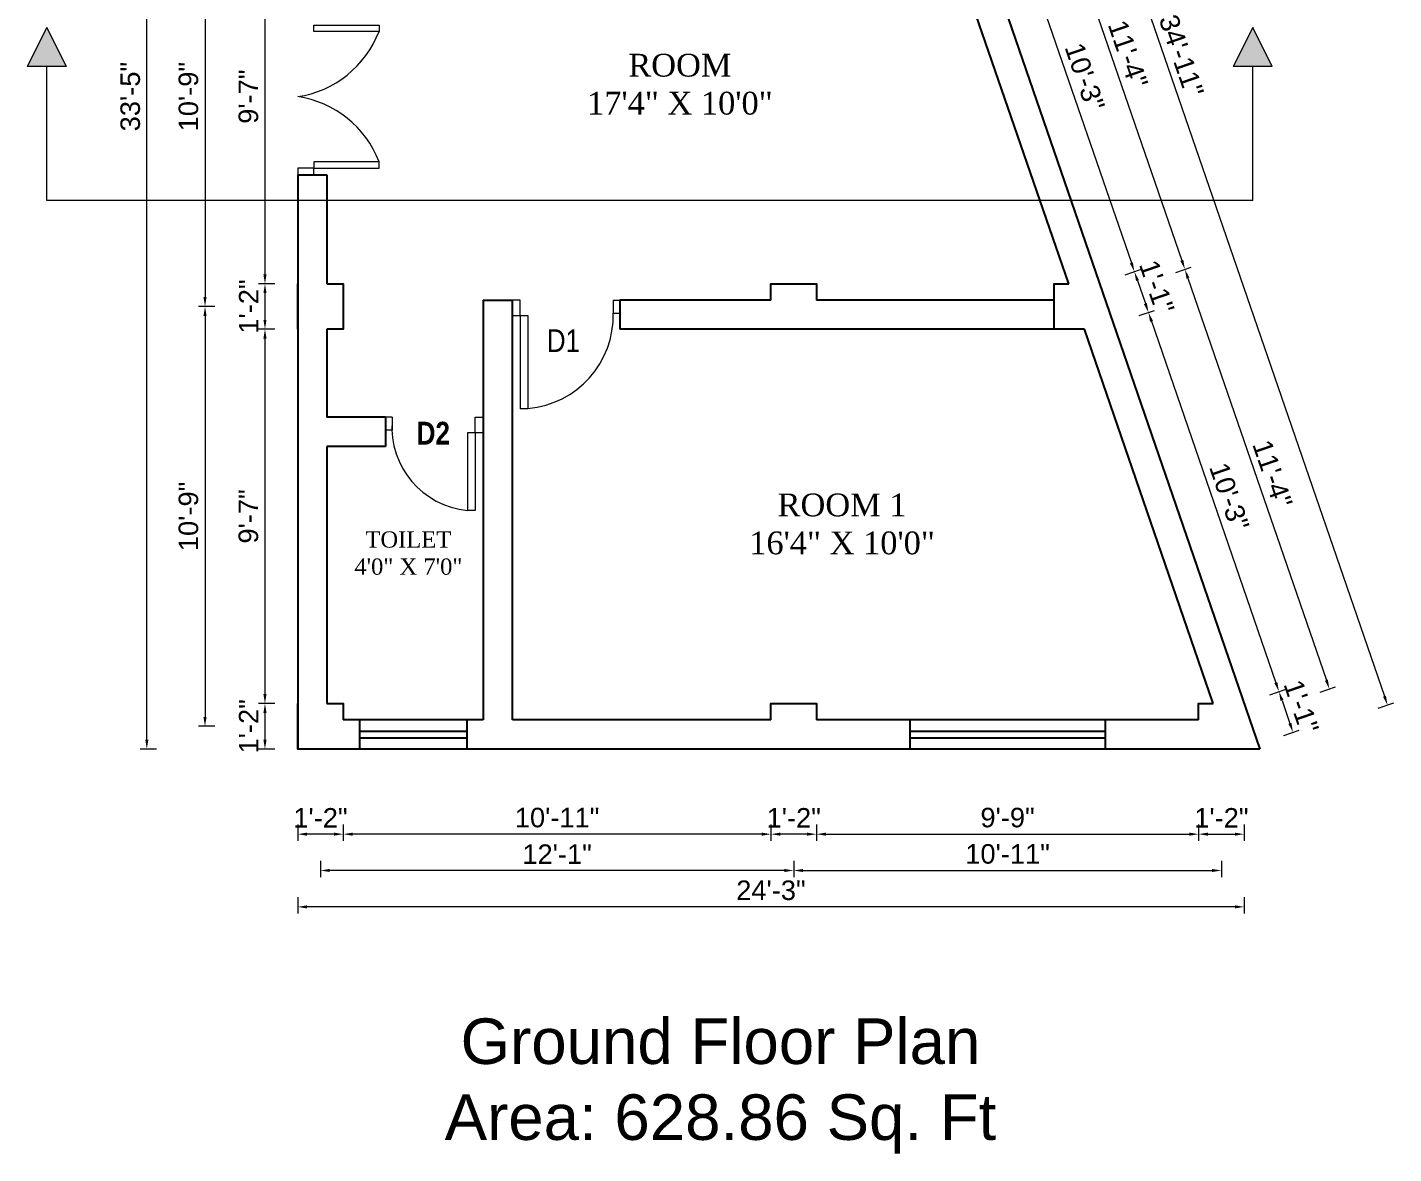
# Model space of a CAD drawing. Header units: inches. Extents: x 352731 to 371558, y -52658 to -39161.
# Drawn here: x 358350.2 to 358770.3, y -50459.3 to -50113.2 of the extents above; entities that cross this region are included whole.
import ezdxf

# ---------------------------------------------------------------- set-up
doc = ezdxf.new("R2010")
doc.units = ezdxf.units.IN
doc.header["$LTSCALE"] = 2
doc.header["$MEASUREMENT"] = 0
doc.header["$PDMODE"] = 34
doc.layers.get('0').update_dxf_attribs({"linetype": 'CONTINUOUS'})
doc.layers.get('DEFPOINTS').update_dxf_attribs({"color": 141, "linetype": 'CONTINUOUS'})
doc.layers.add('dimension', color=160, linetype='CONTINUOUS', lineweight=15)
doc.layers.add('steps', color=253, linetype='CONTINUOUS', lineweight=20)
doc.styles.add('Lettring Text', font='arial.ttf')
doc.styles.get("Standard").update_dxf_attribs({"font": 'ARIALN.TTF'})
doc.dimstyles.new('Copy of Standard', dxfattribs={"dimtxt": 6, "dimasz": 2.875, "dimexe": 2, "dimexo": 4, "dimgap": 2, "dimtad": 1, "dimdec": 0, "dimrnd": 1, "dimzin": 0, "dimdsep": 46, "dimlunit": 4, "dimtxsty": 'Lettring Text', "dimcen": 0.1, "dimclrd": 7, "dimclre": 7, "dimclrt": 7, "dimazin": 0, "dimtfac": 0.645, "dimtdec": 0, "dimtmove": 1, "dimatfit": 0, "dimfxl": 3, "dimfxlon": 1, "dimtfillclr": 256, "dimtolj": 1, "dimtzin": 0, "dimlwd": -1, "dimlwe": -1, "dimarcsym": 2})

# ---------------------------------------------------------------- blocks, each defined once
blk = doc.blocks.new('*D609')
at = {"layer": 'DEFPOINTS', "color": 0, "ltscale": 0.5, "transparency": 16777216}
for p in [(358578.83, -50334.98), (358592.83, -50334.98), (358578.83, -50361.13)]:
    blk.add_point(p, dxfattribs=at)
at = {"layer": 'steps', "color": 7, "ltscale": 0.5, "transparency": 16777216}
for p, q in [((358578.83, -50358.13), (358578.83, -50363.13)), ((358592.83, -50358.13), (358592.83, -50363.13)), ((358589.95, -50361.13), (358581.7, -50361.13))]:
    blk.add_line(p, q, dxfattribs=at)
for points in [[(358581.7, -50360.65), (358581.7, -50361.6), (358578.83, -50361.13)], [(358589.95, -50360.65), (358589.95, -50361.6), (358592.83, -50361.13)]]:
    blk.add_solid(points, dxfattribs=at)
at = {"layer": 'steps', "color": 7, "ltscale": 0.5, "transparency": 16777216, "insert": (358585.83, -50356.11), "char_height": 6, "attachment_point": 5, "style": 'Lettring Text'}
blk.add_mtext('\\A1;1\'-2"', dxfattribs=at)
blk = doc.blocks.new('*D612')
at = {"layer": 'DEFPOINTS', "color": 0, "ltscale": 0.5, "transparency": 16777216}
for p in [(358447.33, -50334.98), (358578.83, -50334.98), (358447.33, -50361.13)]:
    blk.add_point(p, dxfattribs=at)
at = {"layer": 'steps', "color": 7, "ltscale": 0.5, "transparency": 16777216}
for p, q in [((358447.33, -50358.13), (358447.33, -50363.13)), ((358578.83, -50358.13), (358578.83, -50363.13)), ((358575.95, -50361.13), (358450.21, -50361.13))]:
    blk.add_line(p, q, dxfattribs=at)
for points in [[(358450.21, -50360.65), (358450.21, -50361.6), (358447.33, -50361.13)], [(358575.95, -50360.65), (358575.95, -50361.6), (358578.83, -50361.13)]]:
    blk.add_solid(points, dxfattribs=at)
at = {"layer": 'steps', "color": 7, "ltscale": 0.5, "transparency": 16777216, "insert": (358513.08, -50356.06), "char_height": 6, "attachment_point": 5, "style": 'Lettring Text'}
blk.add_mtext('\\A1;10\'-11"', dxfattribs=at)
blk = doc.blocks.new('*D613')
at = {"layer": 'DEFPOINTS', "color": 0, "ltscale": 0.5, "transparency": 16777216}
for p in [(358433.33, -50334.98), (358447.33, -50334.98), (358433.33, -50361.13)]:
    blk.add_point(p, dxfattribs=at)
at = {"layer": 'steps', "color": 7, "ltscale": 0.5, "transparency": 16777216}
for p, q in [((358433.33, -50358.13), (358433.33, -50363.13)), ((358447.33, -50358.13), (358447.33, -50363.13)), ((358444.46, -50361.13), (358436.21, -50361.13))]:
    blk.add_line(p, q, dxfattribs=at)
for points in [[(358436.21, -50360.65), (358436.21, -50361.6), (358433.33, -50361.13)], [(358444.46, -50360.65), (358444.46, -50361.6), (358447.33, -50361.13)]]:
    blk.add_solid(points, dxfattribs=at)
at = {"layer": 'steps', "color": 7, "ltscale": 0.5, "transparency": 16777216, "insert": (358440.33, -50356.11), "char_height": 6, "attachment_point": 5, "style": 'Lettring Text'}
blk.add_mtext('\\A1;1\'-2"', dxfattribs=at)
blk = doc.blocks.new('*D615')
at = {"layer": 'DEFPOINTS', "color": 0, "ltscale": 0.5, "transparency": 16777216}
for p in [(358440.33, -50327.98), (358585.83, -50327.98), (358440.33, -50372.29)]:
    blk.add_point(p, dxfattribs=at)
at = {"layer": 'steps', "color": 7, "ltscale": 0.5, "transparency": 16777216}
for p, q in [((358440.33, -50369.29), (358440.33, -50374.29)), ((358585.83, -50369.29), (358585.83, -50374.29)), ((358582.95, -50372.29), (358443.21, -50372.29))]:
    blk.add_line(p, q, dxfattribs=at)
for points in [[(358443.21, -50371.81), (358443.21, -50372.77), (358440.33, -50372.29)], [(358582.95, -50371.81), (358582.95, -50372.77), (358585.83, -50372.29)]]:
    blk.add_solid(points, dxfattribs=at)
at = {"layer": 'steps', "color": 7, "ltscale": 0.5, "transparency": 16777216, "insert": (358513.08, -50367.28), "char_height": 6, "attachment_point": 5, "style": 'Lettring Text'}
blk.add_mtext('\\A1;12\'-1"', dxfattribs=at)
blk = doc.blocks.new('*D617')
at = {"layer": 'DEFPOINTS', "color": 0, "ltscale": 0.5, "transparency": 16777216}
for p in [(358433.33, -50334.98), (358724.31, -50334.98), (358433.33, -50383.47)]:
    blk.add_point(p, dxfattribs=at)
at = {"layer": 'steps', "color": 7, "ltscale": 0.5, "transparency": 16777216}
for p, q in [((358433.33, -50380.47), (358433.33, -50385.47)), ((358724.31, -50380.47), (358724.31, -50385.47)), ((358721.44, -50383.47), (358436.21, -50383.47))]:
    blk.add_line(p, q, dxfattribs=at)
for points in [[(358436.21, -50382.99), (358436.21, -50383.95), (358433.33, -50383.47)], [(358721.44, -50382.99), (358721.44, -50383.95), (358724.31, -50383.47)]]:
    blk.add_solid(points, dxfattribs=at)
at = {"layer": 'steps', "color": 7, "ltscale": 0.5, "transparency": 16777216, "insert": (358578.82, -50378.4), "char_height": 6, "attachment_point": 5, "style": 'Lettring Text'}
blk.add_mtext('\\A1;24\'-3"', dxfattribs=at)
blk = doc.blocks.new('*D628')
at = {"layer": 'DEFPOINTS', "color": 0, "ltscale": 0.5, "transparency": 16777216}
for p in [(358585.83, -50327.98), (358717.31, -50327.98), (358717.31, -50372.29)]:
    blk.add_point(p, dxfattribs=at)
at = {"layer": 'steps', "color": 7, "ltscale": 0.5, "transparency": 16777216}
for p, q in [((358585.83, -50369.29), (358585.83, -50374.29)), ((358717.31, -50369.29), (358717.31, -50374.29)), ((358588.7, -50372.29), (358714.44, -50372.29))]:
    blk.add_line(p, q, dxfattribs=at)
for points in [[(358588.7, -50371.81), (358588.7, -50372.77), (358585.83, -50372.29)], [(358714.44, -50371.81), (358714.44, -50372.77), (358717.31, -50372.29)]]:
    blk.add_solid(points, dxfattribs=at)
at = {"layer": 'steps', "color": 7, "ltscale": 0.5, "transparency": 16777216, "insert": (358651.57, -50367.23), "char_height": 6, "attachment_point": 5, "style": 'Lettring Text'}
blk.add_mtext('\\A1;10\'-11"', dxfattribs=at)
blk = doc.blocks.new('*D629')
at = {"layer": 'DEFPOINTS', "color": 0, "ltscale": 0.5, "transparency": 16777216}
for p in [(358592.83, -50334.98), (358710.31, -50334.98), (358710.31, -50361.13)]:
    blk.add_point(p, dxfattribs=at)
at = {"layer": 'steps', "color": 7, "ltscale": 0.5, "transparency": 16777216}
for p, q in [((358592.83, -50358.13), (358592.83, -50363.13)), ((358710.31, -50358.13), (358710.31, -50363.13)), ((358595.7, -50361.13), (358707.44, -50361.13))]:
    blk.add_line(p, q, dxfattribs=at)
for points in [[(358595.7, -50360.65), (358595.7, -50361.6), (358592.83, -50361.13)], [(358707.44, -50360.65), (358707.44, -50361.6), (358710.31, -50361.13)]]:
    blk.add_solid(points, dxfattribs=at)
at = {"layer": 'steps', "color": 7, "ltscale": 0.5, "transparency": 16777216, "insert": (358651.57, -50356.06), "char_height": 6, "attachment_point": 5, "style": 'Lettring Text'}
blk.add_mtext('\\A1;9\'-9"', dxfattribs=at)
blk = doc.blocks.new('*D630')
at = {"layer": 'DEFPOINTS', "color": 0, "ltscale": 0.5, "transparency": 16777216}
for p in [(358710.31, -50334.98), (358724.31, -50334.98), (358724.31, -50361.13)]:
    blk.add_point(p, dxfattribs=at)
at = {"layer": 'steps', "color": 7, "ltscale": 0.5, "transparency": 16777216}
for p, q in [((358710.31, -50358.13), (358710.31, -50363.13)), ((358724.31, -50358.13), (358724.31, -50363.13)), ((358713.19, -50361.13), (358721.44, -50361.13))]:
    blk.add_line(p, q, dxfattribs=at)
for points in [[(358713.19, -50360.65), (358713.19, -50361.6), (358710.31, -50361.13)], [(358721.44, -50360.65), (358721.44, -50361.6), (358724.31, -50361.13)]]:
    blk.add_solid(points, dxfattribs=at)
at = {"layer": 'steps', "color": 7, "ltscale": 0.5, "transparency": 16777216, "insert": (358717.31, -50356.11), "char_height": 6, "attachment_point": 5, "style": 'Lettring Text'}
blk.add_mtext('\\A1;1\'-2"', dxfattribs=at)
blk = doc.blocks.new('*D634')
at = {"layer": 'DEFPOINTS', "color": 0, "ltscale": 0.5, "transparency": 16777216}
for p in [(358433.33, -50076.98), (358423.27, -50191.98), (358433.33, -50191.98)]:
    blk.add_point(p, dxfattribs=at)
at = {"layer": 'steps', "color": 7, "ltscale": 0.5, "transparency": 16777216}
for p, q in [((358426.27, -50076.98), (358421.27, -50076.98)), ((358423.27, -50079.85), (358423.27, -50189.1)), ((358426.27, -50191.98), (358421.27, -50191.98))]:
    blk.add_line(p, q, dxfattribs=at)
for points in [[(358422.79, -50079.85), (358423.75, -50079.85), (358423.27, -50076.98)], [(358422.79, -50189.1), (358423.75, -50189.1), (358423.27, -50191.98)]]:
    blk.add_solid(points, dxfattribs=at)
at = {"layer": 'steps', "color": 7, "ltscale": 0.5, "transparency": 16777216, "insert": (358418.2, -50134.48), "char_height": 6, "attachment_point": 5, "rotation": 90, "style": 'Lettring Text'}
blk.add_mtext('\\A1;9\'-7"', dxfattribs=at)
blk = doc.blocks.new('*D635')
at = {"layer": 'DEFPOINTS', "color": 0, "ltscale": 0.5, "transparency": 16777216}
for p in [(358433.33, -50191.98), (358423.27, -50205.98), (358433.33, -50205.98)]:
    blk.add_point(p, dxfattribs=at)
at = {"layer": 'steps', "color": 7, "ltscale": 0.5, "transparency": 16777216}
for p, q in [((358426.27, -50191.98), (358421.27, -50191.98)), ((358423.27, -50194.85), (358423.27, -50203.1)), ((358426.27, -50205.98), (358421.27, -50205.98))]:
    blk.add_line(p, q, dxfattribs=at)
for points in [[(358422.79, -50194.85), (358423.75, -50194.85), (358423.27, -50191.98)], [(358422.79, -50203.1), (358423.75, -50203.1), (358423.27, -50205.98)]]:
    blk.add_solid(points, dxfattribs=at)
at = {"layer": 'steps', "color": 7, "ltscale": 0.5, "transparency": 16777216, "insert": (358418.26, -50198.98), "char_height": 6, "attachment_point": 5, "rotation": 90, "style": 'Lettring Text'}
blk.add_mtext('\\A1;1\'-2"', dxfattribs=at)
blk = doc.blocks.new('*D636')
at = {"layer": 'DEFPOINTS', "color": 0, "ltscale": 0.5, "transparency": 16777216}
for p in [(358433.33, -50205.98), (358423.27, -50320.98), (358433.33, -50320.98)]:
    blk.add_point(p, dxfattribs=at)
at = {"layer": 'steps', "color": 7, "ltscale": 0.5, "transparency": 16777216}
for p, q in [((358426.27, -50205.98), (358421.27, -50205.98)), ((358423.27, -50208.85), (358423.27, -50318.1)), ((358426.27, -50320.98), (358421.27, -50320.98))]:
    blk.add_line(p, q, dxfattribs=at)
for points in [[(358422.79, -50208.85), (358423.75, -50208.85), (358423.27, -50205.98)], [(358422.79, -50318.1), (358423.75, -50318.1), (358423.27, -50320.98)]]:
    blk.add_solid(points, dxfattribs=at)
at = {"layer": 'steps', "color": 7, "ltscale": 0.5, "transparency": 16777216, "insert": (358418.2, -50263.48), "char_height": 6, "attachment_point": 5, "rotation": 90, "style": 'Lettring Text'}
blk.add_mtext('\\A1;9\'-7"', dxfattribs=at)
blk = doc.blocks.new('*D637')
at = {"layer": 'DEFPOINTS', "color": 0, "ltscale": 0.5, "transparency": 16777216}
for p in [(358433.33, -50320.98), (358423.27, -50334.98), (358433.33, -50334.98)]:
    blk.add_point(p, dxfattribs=at)
at = {"layer": 'steps', "color": 7, "ltscale": 0.5, "transparency": 16777216}
for p, q in [((358426.27, -50320.98), (358421.27, -50320.98)), ((358423.27, -50323.85), (358423.27, -50332.1)), ((358426.27, -50334.98), (358421.27, -50334.98))]:
    blk.add_line(p, q, dxfattribs=at)
for points in [[(358422.79, -50323.85), (358423.75, -50323.85), (358423.27, -50320.98)], [(358422.79, -50332.1), (358423.75, -50332.1), (358423.27, -50334.98)]]:
    blk.add_solid(points, dxfattribs=at)
at = {"layer": 'steps', "color": 7, "ltscale": 0.5, "transparency": 16777216, "insert": (358418.26, -50327.98), "char_height": 6, "attachment_point": 5, "rotation": 90, "style": 'Lettring Text'}
blk.add_mtext('\\A1;1\'-2"', dxfattribs=at)
blk = doc.blocks.new('*D639')
at = {"layer": 'DEFPOINTS', "color": 0, "ltscale": 0.5, "transparency": 16777216}
for p in [(358440.33, -50069.98), (358404.84, -50198.98), (358440.33, -50198.98)]:
    blk.add_point(p, dxfattribs=at)
at = {"layer": 'steps', "color": 7, "ltscale": 0.5, "transparency": 16777216}
for p, q in [((358407.84, -50069.98), (358402.84, -50069.98)), ((358404.84, -50072.85), (358404.84, -50196.1)), ((358407.84, -50198.98), (358402.84, -50198.98))]:
    blk.add_line(p, q, dxfattribs=at)
for points in [[(358404.36, -50072.85), (358405.31, -50072.85), (358404.84, -50069.98)], [(358404.36, -50196.1), (358405.31, -50196.1), (358404.84, -50198.98)]]:
    blk.add_solid(points, dxfattribs=at)
at = {"layer": 'steps', "color": 7, "ltscale": 0.5, "transparency": 16777216, "insert": (358399.77, -50134.48), "char_height": 6, "attachment_point": 5, "rotation": 90, "style": 'Lettring Text'}
blk.add_mtext('\\A1;10\'-9"', dxfattribs=at)
blk = doc.blocks.new('*D640')
at = {"layer": 'DEFPOINTS', "color": 0, "ltscale": 0.5, "transparency": 16777216}
for p in [(358440.33, -50198.98), (358404.84, -50327.98), (358440.33, -50327.98)]:
    blk.add_point(p, dxfattribs=at)
at = {"layer": 'steps', "color": 7, "ltscale": 0.5, "transparency": 16777216}
for p, q in [((358407.84, -50198.98), (358402.84, -50198.98)), ((358404.84, -50201.85), (358404.84, -50325.1)), ((358407.84, -50327.98), (358402.84, -50327.98))]:
    blk.add_line(p, q, dxfattribs=at)
for points in [[(358404.36, -50201.85), (358405.31, -50201.85), (358404.84, -50198.98)], [(358404.36, -50325.1), (358405.31, -50325.1), (358404.84, -50327.98)]]:
    blk.add_solid(points, dxfattribs=at)
at = {"layer": 'steps', "color": 7, "ltscale": 0.5, "transparency": 16777216, "insert": (358399.77, -50263.48), "char_height": 6, "attachment_point": 5, "rotation": 90, "style": 'Lettring Text'}
blk.add_mtext('\\A1;10\'-9"', dxfattribs=at)
blk = doc.blocks.new('*D641')
at = {"layer": 'DEFPOINTS', "color": 0, "ltscale": 0.5, "transparency": 16777216}
for p in [(358386.95, -49933.97), (358433.33, -49933.97), (358433.33, -50334.98)]:
    blk.add_point(p, dxfattribs=at)
at = {"layer": 'steps', "color": 7, "ltscale": 0.5, "transparency": 16777216}
for p, q in [((358389.95, -49933.97), (358384.95, -49933.97)), ((358386.95, -50332.1), (358386.95, -49936.84)), ((358389.95, -50334.98), (358384.95, -50334.98))]:
    blk.add_line(p, q, dxfattribs=at)
for points in [[(358386.47, -49936.84), (358387.43, -49936.84), (358386.95, -49933.97)], [(358386.47, -50332.1), (358387.43, -50332.1), (358386.95, -50334.98)]]:
    blk.add_solid(points, dxfattribs=at)
at = {"layer": 'steps', "color": 7, "ltscale": 0.5, "transparency": 16777216, "insert": (358381.88, -50134.47), "char_height": 6, "attachment_point": 5, "rotation": 90, "style": 'Lettring Text'}
blk.add_mtext('\\A1;33\'-5"', dxfattribs=at)
blk = doc.blocks.new('*D644')
at = {"layer": 'DEFPOINTS', "color": 0, "ltscale": 0.5, "transparency": 16777216}
for p in [(358635.46, -50076.98), (358690.57, -50188.3), (358679.89, -50191.98)]:
    blk.add_point(p, dxfattribs=at)
at = {"layer": 'steps', "color": 7, "ltscale": 0.5, "transparency": 16777216}
for p, q in [((358647.62, -50072.79), (358652.34, -50071.16)), ((358651.39, -50074.53), (358689.64, -50185.58)), ((358687.74, -50189.27), (358692.46, -50187.64))]:
    blk.add_line(p, q, dxfattribs=at)
for points in [[(358651.84, -50074.37), (358650.94, -50074.69), (358650.45, -50071.81)], [(358690.09, -50185.42), (358689.18, -50185.73), (358690.57, -50188.3)]]:
    blk.add_solid(points, dxfattribs=at)
at = {"layer": 'steps', "color": 7, "ltscale": 0.5, "transparency": 16777216, "insert": (358675.3, -50128.4), "char_height": 6, "attachment_point": 5, "rotation": 289.0044, "style": 'Lettring Text'}
blk.add_mtext('\\A1;10\'-3"', dxfattribs=at)
blk = doc.blocks.new('*D645')
at = {"layer": 'DEFPOINTS', "color": 0, "ltscale": 0.5, "transparency": 16777216}
for p in [(358679.89, -50191.98), (358694.88, -50200.81), (358679.89, -50205.98)]:
    blk.add_point(p, dxfattribs=at)
at = {"layer": 'steps', "color": 7, "ltscale": 0.5, "transparency": 16777216}
for p, q in [((358687.74, -50189.27), (358692.46, -50187.64)), ((358691.51, -50191.01), (358693.95, -50198.09)), ((358692.05, -50201.79), (358696.77, -50200.16))]:
    blk.add_line(p, q, dxfattribs=at)
for points in [[(358691.96, -50190.86), (358691.06, -50191.17), (358690.57, -50188.3)], [(358694.4, -50197.94), (358693.49, -50198.25), (358694.88, -50200.81)]]:
    blk.add_solid(points, dxfattribs=at)
at = {"layer": 'steps', "color": 7, "ltscale": 0.5, "transparency": 16777216, "insert": (358697.47, -50192.92), "char_height": 6, "attachment_point": 5, "rotation": 289.0044, "style": 'Lettring Text'}
blk.add_mtext('\\A1;1\'-1"', dxfattribs=at)
blk = doc.blocks.new('*D646')
at = {"layer": 'DEFPOINTS', "color": 0, "ltscale": 0.5, "transparency": 16777216}
for p in [(358679.89, -50205.98), (358735, -50317.3), (358724.31, -50320.98)]:
    blk.add_point(p, dxfattribs=at)
at = {"layer": 'steps', "color": 7, "ltscale": 0.5, "transparency": 16777216}
for p, q in [((358692.05, -50201.79), (358696.77, -50200.16)), ((358695.82, -50203.53), (358734.07, -50314.58)), ((358732.16, -50318.27), (358736.89, -50316.64))]:
    blk.add_line(p, q, dxfattribs=at)
for points in [[(358696.27, -50203.37), (358695.37, -50203.69), (358694.88, -50200.81)], [(358734.52, -50314.42), (358733.61, -50314.73), (358735, -50317.3)]]:
    blk.add_solid(points, dxfattribs=at)
at = {"layer": 'steps', "color": 7, "ltscale": 0.5, "transparency": 16777216, "insert": (358719.73, -50257.4), "char_height": 6, "attachment_point": 5, "rotation": 289.0044, "style": 'Lettring Text'}
blk.add_mtext('\\A1;10\'-3"', dxfattribs=at)
blk = doc.blocks.new('*D647')
at = {"layer": 'DEFPOINTS', "color": 0, "ltscale": 0.5, "transparency": 16777216}
for p in [(358724.31, -50320.98), (358739.31, -50329.81), (358724.31, -50334.98)]:
    blk.add_point(p, dxfattribs=at)
at = {"layer": 'steps', "color": 7, "ltscale": 0.5, "transparency": 16777216}
for p, q in [((358732.16, -50318.27), (358736.89, -50316.64)), ((358735.94, -50320.01), (358738.38, -50327.09)), ((358736.48, -50330.79), (358741.2, -50329.16))]:
    blk.add_line(p, q, dxfattribs=at)
for points in [[(358736.39, -50319.86), (358735.48, -50320.17), (358735, -50317.3)], [(358738.83, -50326.94), (358737.92, -50327.25), (358739.31, -50329.81)]]:
    blk.add_solid(points, dxfattribs=at)
at = {"layer": 'steps', "color": 7, "ltscale": 0.5, "transparency": 16777216, "insert": (358741.9, -50321.92), "char_height": 6, "attachment_point": 5, "rotation": 289.0044, "style": 'Lettring Text'}
blk.add_mtext('\\A1;1\'-1"', dxfattribs=at)
blk = doc.blocks.new('*D649')
at = {"layer": 'DEFPOINTS', "color": 0, "ltscale": 0.5, "transparency": 16777216}
for p in [(358628.46, -50069.98), (358706.09, -50187.54), (358672.89, -50198.98)]:
    blk.add_point(p, dxfattribs=at)
at = {"layer": 'steps', "color": 7, "ltscale": 0.5, "transparency": 16777216}
for p, q in [((358658.83, -50059.52), (358663.56, -50057.89)), ((358662.6, -50061.26), (358705.16, -50184.82)), ((358703.26, -50188.52), (358707.98, -50186.89))]:
    blk.add_line(p, q, dxfattribs=at)
for points in [[(358663.05, -50061.1), (358662.15, -50061.41), (358661.66, -50058.54)], [(358705.61, -50184.66), (358704.7, -50184.98), (358706.09, -50187.54)]]:
    blk.add_solid(points, dxfattribs=at)
at = {"layer": 'steps', "color": 7, "ltscale": 0.5, "transparency": 16777216, "insert": (358688.62, -50121.41), "char_height": 6, "attachment_point": 5, "rotation": 289.0044, "style": 'Lettring Text'}
blk.add_mtext('\\A1;11\'-4"', dxfattribs=at)
blk = doc.blocks.new('*D650')
at = {"layer": 'DEFPOINTS', "color": 0, "ltscale": 0.5, "transparency": 16777216}
for p in [(358672.89, -50198.98), (358750.52, -50316.54), (358717.31, -50327.98)]:
    blk.add_point(p, dxfattribs=at)
at = {"layer": 'steps', "color": 7, "ltscale": 0.5, "transparency": 16777216}
for p, q in [((358703.26, -50188.52), (358707.98, -50186.89)), ((358707.03, -50190.26), (358749.59, -50313.82)), ((358747.69, -50317.52), (358752.41, -50315.89))]:
    blk.add_line(p, q, dxfattribs=at)
for points in [[(358707.48, -50190.1), (358706.58, -50190.41), (358706.09, -50187.54)], [(358750.04, -50313.66), (358749.13, -50313.98), (358750.52, -50316.54)]]:
    blk.add_solid(points, dxfattribs=at)
at = {"layer": 'steps', "color": 7, "ltscale": 0.5, "transparency": 16777216, "insert": (358733.05, -50250.41), "char_height": 6, "attachment_point": 5, "rotation": 289.0044, "style": 'Lettring Text'}
blk.add_mtext('\\A1;11\'-4"', dxfattribs=at)
blk = doc.blocks.new('*D651')
at = {"layer": 'DEFPOINTS', "color": 0, "ltscale": 0.5, "transparency": 16777216}
for p in [(358592.83, -49939.2), (358768.38, -50321.46), (358729.14, -50334.98)]:
    blk.add_point(p, dxfattribs=at)
at = {"layer": 'steps', "color": 7, "ltscale": 0.5, "transparency": 16777216}
for p, q in [((358629.23, -49926.67), (358633.96, -49925.04)), ((358633.01, -49928.41), (358767.44, -50318.74)), ((358765.54, -50322.44), (358770.27, -50320.81))]:
    blk.add_line(p, q, dxfattribs=at)
for points in [[(358633.46, -49928.25), (358632.55, -49928.56), (358632.07, -49925.69)], [(358767.9, -50318.59), (358766.99, -50318.9), (358768.38, -50321.46)]]:
    blk.add_solid(points, dxfattribs=at)
at = {"layer": 'steps', "color": 7, "ltscale": 0.5, "transparency": 16777216, "insert": (358705.01, -50121.92), "char_height": 6, "attachment_point": 5, "rotation": 289.0044, "style": 'Lettring Text'}
blk.add_mtext('\\A1;34\'-11"', dxfattribs=at)

msp = doc.modelspace()

# ---------------------------------------------------------------- hatches: boundary and pattern name
at = {"linetype": 'ByBlock', "lineweight": 5}
for points in [[(358356.21, -50113.24), (358362.21, -50125.24), (358350.21, -50125.24)], [(358726.95, -50113.24), (358732.95, -50125.24), (358720.95, -50125.24)]]:
    msp.add_hatch(color=7, dxfattribs=at).paths.add_polyline_path(points)

# ---------------------------------------------------------------- linework, layer by layer
at = {"color": 2, "ltscale": 0.5, "true_color": 0xf1eb1f}
for p, q in [((358670.37, -50191.98), (358630.76, -50076.98)), ((358714.8, -50320.98), (358675.19, -50205.98))]:
    msp.add_line(p, q, dxfattribs=at)
at = {"color": 7, "linetype": 'ByBlock', "lineweight": 5}
for p, q in [((358356.21, -50113.24), (358350.21, -50125.24)), ((358362.21, -50125.24), (358356.21, -50113.24)), ((358726.95, -50113.24), (358720.95, -50125.24)), ((358732.95, -50125.24), (358726.95, -50113.24)), ((358362.21, -50125.24), (358350.21, -50125.24)), ((358356.21, -50166.41), (358356.21, -50125.24)), ((358732.95, -50125.24), (358720.95, -50125.24)), ((358726.95, -50166.41), (358726.95, -50125.24)), ((358726.95, -50166.41), (358356.21, -50166.41))]:
    msp.add_line(p, q, dxfattribs=at)
at = {"ltscale": 0.5}
for p, q in [((358433.33, -50158.48), (358433.33, -50334.98)), ((358433.33, -50158.48), (358442.33, -50158.48)), ((358442.33, -50158.48), (358442.33, -50191.98)), ((358490.33, -50196.98), (358490.33, -50325.98)), ((358490.33, -50196.98), (358499.33, -50196.98)), ((358499.33, -50325.98), (358499.33, -50196.98)), ((358578.83, -50196.98), (358532.33, -50196.98)), ((358532.33, -50196.98), (358532.33, -50205.98)), ((358665.89, -50196.98), (358592.83, -50196.98)), ((358442.33, -50205.98), (358442.33, -50232.98)), ((358583.83, -50205.98), (358532.33, -50205.98)), ((358675.19, -50205.98), (358592.83, -50205.98)), ((358460.33, -50232.98), (358442.33, -50232.98)), ((358460.33, -50232.98), (358460.33, -50241.98)), ((358460.33, -50241.98), (358442.33, -50241.98)), ((358442.33, -50241.98), (358442.33, -50320.98)), ((358490.33, -50325.98), (358447.33, -50325.98)), ((358452.33, -50325.98), (358452.33, -50334.98)), ((358485.33, -50325.98), (358485.33, -50334.98)), ((358578.83, -50325.98), (358499.33, -50325.98)), ((358710.31, -50325.98), (358592.83, -50325.98)), ((358621.57, -50325.98), (358621.57, -50334.98)), ((358681.57, -50325.98), (358681.57, -50334.98)), ((358452.33, -50329.48), (358485.33, -50329.48)), ((358452.33, -50331.48), (358485.33, -50331.48)), ((358621.57, -50329.48), (358681.57, -50329.48)), ((358621.57, -50331.48), (358681.57, -50331.48)), ((358590.33, -50334.98), (358433.33, -50334.98))]:
    msp.add_line(p, q, dxfattribs=at)
for points in [[(358447.33, -49933.97), (358592.83, -49939.2), (358729.14, -50334.98)], [(358433.33, -50205.98), (358433.33, -50191.98)], [(358442.33, -50191.98), (358447.33, -50191.98), (358447.33, -50205.98), (358442.33, -50205.98)], [(358578.83, -50196.98), (358578.83, -50191.98), (358592.83, -50191.98), (358592.83, -50196.98)], [(358675.19, -50205.98), (358665.89, -50205.98), (358665.89, -50191.98), (358670.37, -50191.98)], [(358592.83, -50205.98), (358578.83, -50205.98)], [(358447.33, -50334.98), (358433.33, -50334.98), (358433.33, -50320.98)], [(358442.33, -50320.98), (358447.33, -50320.98), (358447.33, -50325.98)], [(358578.83, -50325.98), (358578.83, -50320.98), (358592.83, -50320.98), (358592.83, -50325.98)], [(358710.31, -50325.98), (358710.31, -50320.98), (358714.8, -50320.98)], [(358729.14, -50334.98), (358433.33, -50334.98)], [(358592.83, -50334.98), (358578.83, -50334.98)], [(358724.31, -50334.98), (358710.31, -50334.98)]]:
    msp.add_lwpolyline(points, dxfattribs=at)
at = {"layer": 'dimension', "ltscale": 7}
for p, q in [((358501.73, -50196.98), (358499.33, -50196.98)), ((358499.33, -50196.98), (358499.33, -50201.78)), ((358501.73, -50201.78), (358501.73, -50196.98)), ((358530.33, -50196.98), (358530.33, -50200.98)), ((358530.33, -50196.98), (358532.33, -50196.98)), ((358532.33, -50196.98), (358532.33, -50200.98)), ((358530.33, -50200.98), (358532.33, -50200.98)), ((358499.33, -50201.78), (358501.73, -50201.78)), ((358501.73, -50201.78), (358501.73, -50230.39)), ((358501.73, -50201.78), (358504.13, -50201.78)), ((358504.13, -50201.78), (358504.13, -50230.29)), ((358501.73, -50230.29), (358504.13, -50230.29)), ((358460.33, -50232.98), (358460.33, -50236.98)), ((358462.33, -50232.98), (358460.33, -50232.98)), ((358462.33, -50232.98), (358462.33, -50236.98)), ((358487.93, -50237.78), (358487.93, -50232.98)), ((358487.93, -50232.98), (358490.33, -50232.98)), ((358490.33, -50232.98), (358490.33, -50237.78)), ((358462.33, -50236.98), (358460.33, -50236.98)), ((358485.53, -50237.78), (358485.53, -50261.65)), ((358487.93, -50237.78), (358485.53, -50237.78)), ((358487.93, -50237.78), (358487.93, -50261.65)), ((358490.33, -50237.78), (358487.93, -50237.78)), ((358487.93, -50261.65), (358485.53, -50261.65))]:
    msp.add_line(p, q, dxfattribs=at)
for centre, radius, start, end in [((358501.73, -50201.78), 28.61, 274.8118, 1.6023), ((358487.99, -50236.05), 25.72, 176.0106, 264.5071)]:
    msp.add_arc(centre, radius, start, end, dxfattribs=at)
at = {"layer": 'steps', "color": 7, "ltscale": 0.3}
for points in [[(358438.33, -50112.48), (358458.33, -50112.48), (358458.33, -50114.48), (358438.33, -50114.48)], [(358438.33, -50156.48), (358458.33, -50156.48), (358458.33, -50154.48), (358438.33, -50154.48)], [(358438.33, -50158.48), (358438.33, -50156.48), (358433.33, -50156.48), (358433.33, -50158.48)]]:
    msp.add_lwpolyline(points, close=True, dxfattribs=at)
at = {"layer": 'steps', "color": 7, "ltscale": 0.3, "true_color": 0xffffff}
for centre, start, end in [((358428.61, -50102.95), 278.5176, 338.802), ((358428.61, -50166), 21.198, 81.4824)]:
    msp.add_arc(centre, 31.88, start, end, dxfattribs=at)

# ---------------------------------------------------------------- texts
at = {"color": 7, "linetype": 'ByBlock', "lineweight": 5, "insert": (358563.31, -50438.53), "char_height": 14, "width": 235.547, "attachment_point": 5}
msp.add_mtext('{\\fArial CE|b0|i0|c238|p34;Ground Floor Plan\\PArea: \\fArial CE|b0|i0|c0|p34;628.86\\fArial CE|b0|i0|c238|p34; Sq. Ft}', dxfattribs=at)
at = {"layer": 'steps', "color": 7, "ltscale": 0.3, "width": 55.268}
for s, insert, char_height, attachment_point in [('{\\fTimes New Roman|b0|i0|c0|p18;ROOM \\P17\'4" X 10\'0"}', (358550.83, -50121.32), 7, 2), ('{\\fTechnic|b1|i0|c2|p2;D2}', (358475.02, -50241.4), 7, 8), ('{\\fTimes New Roman|b0|i0|c0|p18;ROOM 1\\P16\'4" X 10\'0"}', (358600.69, -50256.45), 7, 2), ('{\\fTimes New Roman|b0|i0|c0|p18;TOILET\\P4\'0" X 7\'0"}', (358467.36, -50268.07), 5, 2)]:
    msp.add_mtext(s, dxfattribs=dict(at, insert=insert, char_height=char_height, attachment_point=attachment_point))
at = {"layer": 'steps', "color": 7, "ltscale": 0.3, "insert": (358515.03, -50205.96), "char_height": 7, "attachment_point": 2}
msp.add_mtext_dynamic_manual_height_columns('{\\W1;D1}', width=18.6213, gutter_width=40, heights=[0], dxfattribs=at)

# ---------------------------------------------------------------- dimensions: what is measured, and where the dimension line sits
at = {"layer": 'steps', "ltscale": 0.5}
dim = msp.add_aligned_dim(p1=(358592.83, -49939.2), p2=(358729.14, -50334.98), distance=41.51, dimstyle='Copy of Standard', dxfattribs=at)
dim.commit()
dim.dimension.update_dxf_attribs({"geometry": '*D651', "text_midpoint": (358705.01, -50121.92)})
for base, p1, p2, angle, picture, middle in [((358386.95, -49933.97), (358433.33, -50334.98), (358433.33, -49933.97), 90, '*D641', (358381.88, -50134.47)), ((358706.09, -50187.54), (358628.46, -50069.98), (358672.89, -50198.98), 109.0044, '*D649', (358688.62, -50121.41)), ((358404.84, -50198.98), (358440.33, -50069.98), (358440.33, -50198.98), 90, '*D639', (358399.77, -50134.48)), ((358690.57, -50188.3), (358635.46, -50076.98), (358679.89, -50191.98), 109.0044, '*D644', (358675.3, -50128.4)), ((358423.27, -50191.98), (358433.33, -50076.98), (358433.33, -50191.98), 90, '*D634', (358418.2, -50134.48)), ((358750.52, -50316.54), (358672.89, -50198.98), (358717.31, -50327.98), 109.0044, '*D650', (358733.05, -50250.41)), ((358404.84, -50327.98), (358440.33, -50198.98), (358440.33, -50327.98), 90, '*D640', (358399.77, -50263.48)), ((358735, -50317.3), (358679.89, -50205.98), (358724.31, -50320.98), 109.0044, '*D646', (358719.73, -50257.4)), ((358423.27, -50320.98), (358433.33, -50205.98), (358433.33, -50320.98), 90, '*D636', (358418.2, -50263.48))]:
    dim = msp.add_linear_dim(base=base, p1=p1, p2=p2, angle=angle, dimstyle='Copy of Standard', dxfattribs=at)
    dim.commit()
    dim.dimension.update_dxf_attribs({"geometry": picture, "text_midpoint": middle})
for base, p1, p2, angle, picture, middle in [((358694.88, -50200.81), (358679.89, -50191.98), (358679.89, -50205.98), 109.0044, '*D645', (358692.73, -50194.55)), ((358423.27, -50205.98), (358433.33, -50191.98), (358433.33, -50205.98), 90, '*D635', (358423.27, -50198.98)), ((358739.31, -50329.81), (358724.31, -50320.98), (358724.31, -50334.98), 109.0044, '*D647', (358737.16, -50323.55)), ((358423.27, -50334.98), (358433.33, -50320.98), (358433.33, -50334.98), 90, '*D637', (358423.27, -50327.98))]:
    dim = msp.add_linear_dim(base=base, p1=p1, p2=p2, angle=angle, dimstyle='Copy of Standard', dxfattribs=at)
    dim.commit()
    dim.dimension.update_dxf_attribs({"geometry": picture, "text_midpoint": middle, "dimtype": 160})
for base, p1, p2, picture, middle in [((358440.3302, -50372.2919), (358585.8279, -50327.9763), (358440.3302, -50327.9763), '*D615', (358513.079, -50367.2796)), ((358717.31, -50372.29), (358585.83, -50327.98), (358717.31, -50327.98), '*D628', (358651.57, -50367.23)), ((358433.33, -50383.47), (358724.31, -50334.98), (358433.33, -50334.98), '*D617', (358578.82, -50378.4)), ((358447.3302, -50361.1258), (358578.8279, -50334.9763), (358447.3302, -50334.9763), '*D612', (358513.079, -50356.0623)), ((358710.31, -50361.13), (358592.83, -50334.98), (358710.31, -50334.98), '*D629', (358651.57, -50356.06))]:
    dim = msp.add_linear_dim(base=base, p1=p1, p2=p2, dimstyle='Copy of Standard', dxfattribs=at)
    dim.commit()
    dim.dimension.update_dxf_attribs({"geometry": picture, "text_midpoint": middle})
for base, p1, p2, picture, middle in [((358433.33, -50361.13), (358447.33, -50334.98), (358433.33, -50334.98), '*D613', (358440.33, -50361.13)), ((358578.83, -50361.13), (358592.83, -50334.98), (358578.83, -50334.98), '*D609', (358585.83, -50361.13)), ((358724.31, -50361.13), (358710.31, -50334.98), (358724.31, -50334.98), '*D630', (358717.31, -50361.13))]:
    dim = msp.add_linear_dim(base=base, p1=p1, p2=p2, dimstyle='Copy of Standard', dxfattribs=at)
    dim.commit()
    dim.dimension.update_dxf_attribs({"geometry": picture, "text_midpoint": middle, "dimtype": 160})

doc.saveas('drawing.dxf')
